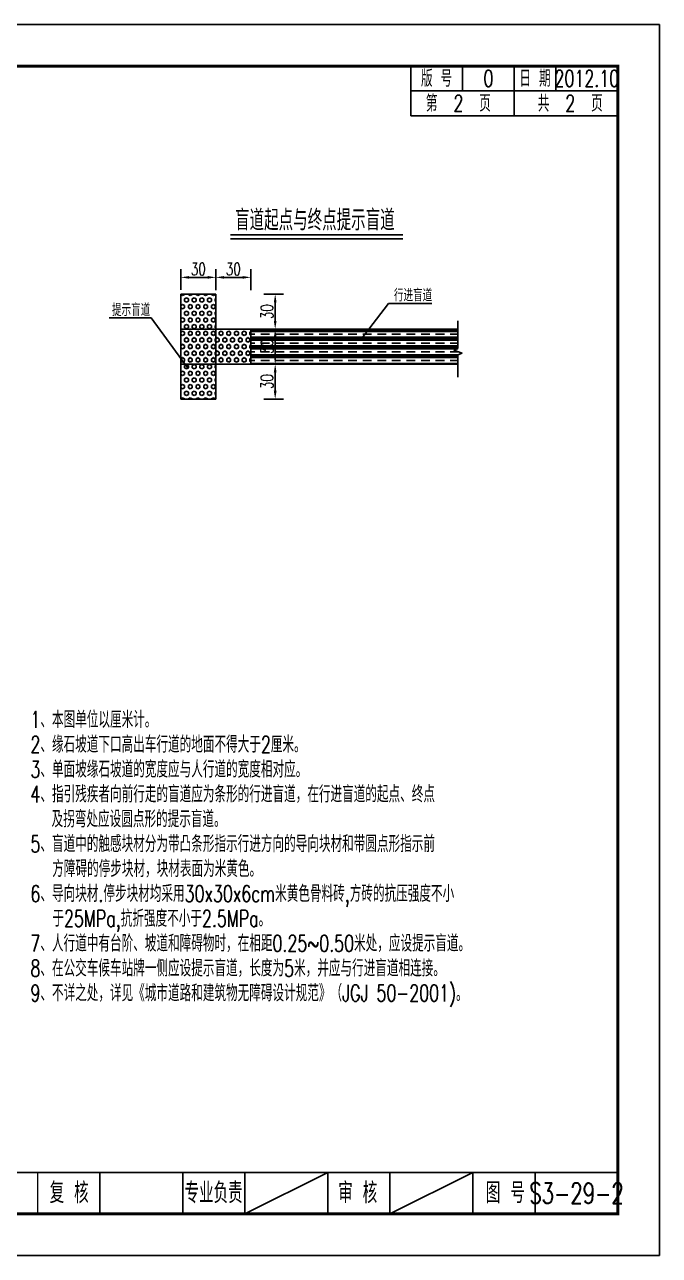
# Model space of a CAD drawing. Extents: x 2509 to 5569, y -317 to -20.
# Drawn here: x 5416.1 to 5569.2, y -317.5 to -20.5 of the extents above; entities that cross this region are included whole.
import ezdxf
from ezdxf.enums import TextEntityAlignment as Align

# ---------------------------------------------------------------- set-up
doc = ezdxf.new("R2010")
doc.units = 0
doc.header["$LTSCALE"] = 5
doc.header["$PDMODE"] = 32
doc.layers.get('0').update_dxf_attribs({"linetype": 'CONTINUOUS'})
doc.layers.get('Defpoints').update_dxf_attribs({"linetype": 'CONTINUOUS'})
for name, color, linetype in [('图框', 7, 'CONTINUOUS'), ('文字字符', 7, 'CONTINUOUS'), ('说明', 7, 'CONTINUOUS')]:
    doc.layers.add(name, color=color, linetype=linetype)
doc.styles.get("Standard").update_dxf_attribs({"font": 'simplex1.shx', "width": 0.7, "bigfont": 'hztxt.shx'})
doc.dimstyles.new('副本 (3)ISO-25', dxfattribs={"dimtxt": 3, "dimasz": 2, "dimexe": 2, "dimexo": 1, "dimgap": 0.5, "dimtad": 1, "dimlfac": 0.83333, "dimdsep": 46, "dimtxsty": 'Standard', "dimcen": 0.9, "dimclrd": 4, "dimclre": 4, "dimclrt": 7, "dimadec": 0, "dimazin": 2, "dimtfac": 1, "dimtmove": 2, "dimatfit": 3, "dimfxl": 0, "dimlwd": -1, "dimlwe": -1, "dimarcsym": 0})

# ---------------------------------------------------------------- blocks, each defined once
blk = doc.blocks.new('*D66')
at = {"layer": 'Defpoints', "color": 0}
for p in [(5470.63, -81.48), (5462.19, -85.53), (5470.63, -85.53)]:
    blk.add_point(p, dxfattribs=at)
at = {"layer": '说明', "color": 4}
for p, q in [((5462.19, -84.53), (5462.19, -79.48)), ((5470.63, -84.53), (5470.63, -79.48)), ((5464.19, -81.48), (5468.63, -81.48))]:
    blk.add_line(p, q, dxfattribs=at)
for points in [[(5464.19, -81.15), (5464.19, -81.81), (5462.19, -81.48)], [(5468.63, -81.15), (5468.63, -81.81), (5470.63, -81.48)]]:
    blk.add_solid(points, dxfattribs=at)
at = {"layer": '说明', "color": 7, "insert": (5466.41, -79.48), "char_height": 3, "attachment_point": 5}
blk.add_mtext('30', dxfattribs=at)
blk = doc.blocks.new('*D67')
at = {"layer": 'Defpoints', "color": 0}
for p in [(5476.51, -93.97), (5476.51, -93.97), (5472.76, -102.41)]:
    blk.add_point(p, dxfattribs=at)
at = {"layer": '说明', "color": 4}
for p, q in [((5475.51, -93.97), (5474.51, -93.97)), ((5476.51, -100.41), (5476.51, -95.97)), ((5473.76, -102.41), (5478.51, -102.41))]:
    blk.add_line(p, q, dxfattribs=at)
for points in [[(5476.17, -95.97), (5476.84, -95.97), (5476.51, -93.97)], [(5476.17, -100.41), (5476.84, -100.41), (5476.51, -102.41)]]:
    blk.add_solid(points, dxfattribs=at)
at = {"layer": '说明', "color": 7, "insert": (5474.51, -98.19), "char_height": 3, "attachment_point": 5, "rotation": 90}
blk.add_mtext('30', dxfattribs=at)
blk = doc.blocks.new('*D68')
at = {"layer": 'Defpoints', "color": 0}
for p in [(5462.19, -81.48), (5453.75, -85.47), (5462.19, -85.53)]:
    blk.add_point(p, dxfattribs=at)
at = {"layer": '说明', "color": 4}
for p, q in [((5453.75, -84.47), (5453.75, -79.48)), ((5462.19, -84.53), (5462.19, -79.48)), ((5455.75, -81.48), (5460.19, -81.48))]:
    blk.add_line(p, q, dxfattribs=at)
for points in [[(5455.75, -81.15), (5455.75, -81.81), (5453.75, -81.48)], [(5460.19, -81.15), (5460.19, -81.81), (5462.19, -81.48)]]:
    blk.add_solid(points, dxfattribs=at)
at = {"layer": '说明', "color": 7, "insert": (5457.97, -79.48), "char_height": 3, "attachment_point": 5}
blk.add_mtext('30', dxfattribs=at)
blk = doc.blocks.new('*D69')
at = {"layer": 'Defpoints', "color": 0}
for p in [(5472.76, -102.41), (5476.51, -102.41), (5472.76, -110.85)]:
    blk.add_point(p, dxfattribs=at)
at = {"layer": '说明', "color": 4}
for p, q in [((5473.76, -102.41), (5478.51, -102.41)), ((5476.51, -108.85), (5476.51, -104.41)), ((5473.76, -110.85), (5478.51, -110.85))]:
    blk.add_line(p, q, dxfattribs=at)
for points in [[(5476.17, -104.41), (5476.84, -104.41), (5476.51, -102.41)], [(5476.17, -108.85), (5476.84, -108.85), (5476.51, -110.85)]]:
    blk.add_solid(points, dxfattribs=at)
at = {"layer": '说明', "color": 7, "insert": (5474.51, -106.63), "char_height": 3, "attachment_point": 5, "rotation": 90}
blk.add_mtext('30', dxfattribs=at)
blk = doc.blocks.new('*D70')
at = {"layer": 'Defpoints', "color": 0}
for p in [(5472.76, -85.53), (5472.76, -93.97), (5476.51, -93.97)]:
    blk.add_point(p, dxfattribs=at)
at = {"layer": '说明', "color": 4}
for p, q in [((5473.76, -85.53), (5478.51, -85.53)), ((5476.51, -87.53), (5476.51, -91.97)), ((5473.76, -93.97), (5478.51, -93.97))]:
    blk.add_line(p, q, dxfattribs=at)
for points in [[(5476.17, -87.53), (5476.84, -87.53), (5476.51, -85.53)], [(5476.17, -91.97), (5476.84, -91.97), (5476.51, -93.97)]]:
    blk.add_solid(points, dxfattribs=at)
at = {"layer": '说明', "color": 7, "insert": (5474.51, -89.75), "char_height": 3, "attachment_point": 5, "rotation": 90}
blk.add_mtext('30', dxfattribs=at)
blk = doc.blocks.new('series')
at = {"width": 0.75}
for tag, height, p in [('页码', 4, (-35, -19)), ('图名', 5, (-220, -282)), ('图号', 5, (-20, -282))]:
    blk.add_attdef(tag, text='', height=height, dxfattribs=at).set_placement(p, align=Align.MIDDLE_CENTER)

msp = doc.modelspace()

# ---------------------------------------------------------------- hatches: boundary and pattern name
h = msp.add_hatch()
h.set_pattern_fill('HEX', color=2, scale=0.16875, angle=90, style=0)
h.set_pattern_definition([(270, (4939.5856, 347.3305), (-0.9280001, -6e-17), [0.5357812, -1.0715625]), (150, (4939.5856, 347.3305), (0.4640001, 0.8036717), [0.5357812, -1.0715625]), (210, (4939.5856, 346.7947), (-0.4640001, 0.8036717), [0.5357812, -1.0715625])])
h.paths.add_polyline_path([(5453.753, -102.409), (5453.753, -93.971), (5462.191, -93.971), (5462.191, -102.409)])
h.paths.add_polyline_path([(5462.191, -93.971), (5470.628, -93.971), (5470.628, -102.409), (5462.191, -102.409)])
h.paths.add_polyline_path([(5462.191, -93.971), (5453.753, -93.971), (5453.753, -85.534), (5462.191, -85.534)])
h = msp.add_hatch()
h.set_pattern_fill('HEX', color=2, scale=0.16875, angle=90, style=0)
h.set_pattern_definition([(90, (4939.5856, -543.7106), (-0.9280001, 6e-17), [0.5357812, -1.0715625]), (210, (4939.5856, -543.7106), (0.4640001, -0.8036717), [0.5357812, -1.0715625]), (150, (4939.5856, -543.1748), (-0.4640001, -0.8036717), [0.5357812, -1.0715625])])
h.paths.add_polyline_path([(5453.753, -93.971), (5453.753, -102.409), (5462.191, -102.409), (5462.191, -93.971)])
h.paths.add_polyline_path([(5462.191, -102.409), (5470.628, -102.409), (5470.628, -93.971), (5462.191, -93.971)])
h.paths.add_polyline_path([(5462.191, -102.409), (5453.753, -102.409), (5453.753, -110.846), (5462.191, -110.846)])
h = msp.add_hatch()
h.set_pattern_fill('CLAY', color=2, scale=2.25, style=0)
h.set_pattern_definition([(0, (5117.9508, -284.3662), (0, 2.109375), []), (0, (5117.9508, -284.0147), (0, 2.109375), []), (0, (5117.9508, -283.663), (0, 2.109375), []), (0, (5117.9508, -282.96), (0, 2.109375), [2.109375, -1.40625])])
h.paths.add_polyline_path([(5520.612, -102.409), (5520.612, -93.971), (5470.628, -93.971), (5470.628, -102.409)])
h.paths.add_polyline_path([(5471.948, -99.985), (5471.948, -96.395), (5477.573, -96.395), (5477.573, -99.985)], flags=24)

# ---------------------------------------------------------------- linework, layer by layer
for p, q in [((5462.191, -85.534), (5453.753, -85.534)), ((5453.753, -102.409), (5453.753, -85.534)), ((5462.191, -102.409), (5462.191, -85.534)), ((5520.612, -91.933), (5520.612, -98.674)), ((5453.753, -93.971), (5453.753, -110.846)), ((5520.612, -93.971), (5453.753, -93.971)), ((5462.191, -93.971), (5462.191, -110.846)), ((5470.628, -93.971), (5470.628, -102.409)), ((5520.612, -98.674), (5519.581, -99.049)), ((5519.581, -99.049), (5521.642, -99.799)), ((5521.642, -99.799), (5520.612, -100.174)), ((5520.612, -100.174), (5520.612, -105.549)), ((5520.612, -102.409), (5453.753, -102.409)), ((5462.191, -110.846), (5453.753, -110.846))]:
    msp.add_line(p, q)
msp.add_lwpolyline([(5569.201, -317.485), (5569.201, -20.485), (5149.201, -20.485), (5149.201, -317.485)], close=True)
at = {"layer": '图框'}
for p, q in [((5509.201, -42.485), (5509.201, -30.485)), ((5521.701, -36.485), (5521.701, -30.485)), ((5534.201, -36.485), (5534.201, -30.485)), ((5544.201, -36.485), (5544.201, -30.485)), ((5509.201, -36.485), (5559.201, -36.485)), ((5534.201, -42.485), (5534.201, -36.485)), ((5509.201, -42.485), (5559.201, -42.485)), ((5469.201, -307.485), (5489.201, -297.485)), ((5524.201, -297.485), (5504.201, -307.485))]:
    msp.add_line(p, q, dxfattribs=at)
for points, const_width in [([(5559.201, -30.485), (5179.201, -30.485), (5179.201, -307.485), (5559.201, -307.485), (5559.201, -30.485)], 0.7), ([(5179.201, -297.485), (5559.201, -297.485)], 0.4), ([(5419.201, -307.485), (5419.201, -297.485)], 0.4), ([(5434.201, -307.485), (5434.201, -297.485)], 0.4), ([(5454.201, -307.485), (5454.201, -297.485)], 0.4), ([(5454.201, -307.485), (5454.201, -297.485)], 0.4), ([(5469.201, -307.485), (5469.201, -297.485)], 0.4), ([(5489.201, -307.485), (5489.201, -297.485)], 0.4), ([(5504.201, -307.485), (5504.201, -297.485)], 0.4), ([(5524.201, -307.485), (5524.201, -297.485)], 0.4), ([(5539.201, -307.485), (5539.201, -297.485)], 0.4)]:
    msp.add_lwpolyline(points, dxfattribs=dict(at, const_width=const_width))
at = {"layer": '文字字符'}
msp.add_line((5465.707, -72.146), (5507.319, -72.146), dxfattribs=at)
at = {"layer": '文字字符', "color": 7}
for p, q in [((5503.856, -87.745), (5497.212, -96.379)), ((5514.321, -87.745), (5503.856, -87.745)), ((5436.487, -91.266), (5446.56, -91.266)), ((5446.56, -91.266), (5455.54, -103.446))]:
    msp.add_line(p, q, dxfattribs=at)
at = {"layer": '文字字符', "const_width": 0.4}
msp.add_lwpolyline([(5465.707, -71.197), (5507.319, -71.197)], dxfattribs=at)

# ---------------------------------------------------------------- block references
at = {"layer": '图框'}
ref = msp.add_blockref('series', (5569.201, -20.485), dxfattribs=at)
ref.add_attrib('页码', '第  2  页     共  2  页', dxfattribs={"layer": '0', "height": 4, "width": 0.7}).set_placement((5534.201, -39.485), align=Align.MIDDLE_CENTER)
ref.add_attrib('图名', '无障碍通道设计图', dxfattribs={"layer": '0', "height": 5, "width": 0.7}).set_placement((5349.201, -302.485), align=Align.MIDDLE_CENTER)
ref.add_attrib('图号', 'S3-29-2', dxfattribs={"layer": '0', "height": 5, "width": 0.7}).set_placement((5549.201, -302.485), align=Align.MIDDLE_CENTER)

# ---------------------------------------------------------------- texts
at = {"layer": '图框', "width": 0.7}
for s, height, p in [('版 号', 4, (5515.451, -33.485)), ('0', 4, (5527.951, -33.485)), ('日 期', 4, (5539.201, -33.485)), ('2012.10', 4, (5551.701, -33.485)), ('复 核', 5, (5426.797, -302.391)), ('专业负责', 5, (5461.648, -302.391)), ('审 核', 5, (5496.421, -302.391)), ('图 号', 5, (5532.041, -302.391))]:
    msp.add_text(s, height=height, dxfattribs=at).set_placement(p, align=Align.MIDDLE_CENTER)
at = {"layer": '文字字符', "width": 0.7}
for s, height, p in [('盲道起点与终点提示盲道', 5, (5466.835, -70.172)), ('1、本图单位以厘米计。', 4, (5417.456, -190.188)), ('2、缘石坡道下口高出车行道的地面不得大于2厘米。', 4, (5417.456, -196.188)), ('3、单面坡缘石坡道的宽度应与人行道的宽度相对应。', 4, (5417.456, -202.188)), ('4、指引残疾者向前行走的盲道应为条形的行进盲道，在行进盲道的起点、终点', 4, (5417.456, -208.188)), ('   及拐弯处应设圆点形的提示盲道。', 4, (5416.303, -214.188)), ('5、盲道中的触感块材分为带凸条形指示行进方向的导向块材和带圆点形指示前', 4, (5417.456, -220.188)), ('   方障碍的停步块材，块材表面为米黄色。', 4, (5416.461, -226.188)), ('6、导向块材.停步块材均采用30x30x6cm米黄色骨料砖,方砖的抗压强度不小', 4, (5417.456, -232.188)), ('   于25MPa,抗折强度不小于2.5MPa。', 4, (5416.497, -238.188)), ('7、人行道中有台阶、坡道和障碍物时，在相距0.25~0.50米处，应设提示盲道。', 4, (5417.456, -244.188)), ('8、在公交车候车站牌一侧应设提示盲道，长度为5米，并应与行进盲道相连接。', 4, (5417.456, -250.188)), ('9、不详之处，详见《城市道路和建筑物无障碍设计规范》（JGJ 50-2001)。', 4, (5417.456, -256.188))]:
    msp.add_text(s, height=height, dxfattribs=at).set_placement(p)
at = {"layer": '文字字符', "color": 7, "width": 0.7}
for s, p in [('行进盲道', (5505.153, -87.283)), ('提示盲道', (5437.129, -90.819))]:
    msp.add_text(s, height=3, dxfattribs=at).set_placement(p)

# ---------------------------------------------------------------- dimensions: what is measured, and where the dimension line sits
at = {"layer": '说明'}
for base, p1, p2, picture, middle in [((5462.191, -81.48), (5453.753, -85.471), (5462.191, -85.534), '*D68', (5457.972, -79.48)), ((5470.628, -81.48), (5462.191, -85.534), (5470.628, -85.534), '*D66', (5466.409, -79.48))]:
    dim = msp.add_linear_dim(base=base, p1=p1, p2=p2, text='30', dimstyle='副本 (3)ISO-25', override={"dimtxt": 3, "dimtxsty": 'Standard'}, dxfattribs=at)
    dim.commit()
    dim.dimension.update_dxf_attribs({"geometry": picture, "text_midpoint": middle})
for base, p1, p2, angle, picture, middle in [((5476.505, -93.971), (5472.756, -85.534), (5472.756, -93.971), 270, '*D70', (5474.505, -89.753)), ((5476.505, -93.971), (5472.756, -102.409), (5476.505, -93.971), 90, '*D67', (5474.505, -98.19)), ((5476.505, -102.409), (5472.756, -110.846), (5472.756, -102.409), 90, '*D69', (5474.505, -106.628))]:
    dim = msp.add_linear_dim(base=base, p1=p1, p2=p2, angle=angle, text='30', dimstyle='副本 (3)ISO-25', override={"dimtxt": 3, "dimtxsty": 'Standard'}, dxfattribs=at)
    dim.commit()
    dim.dimension.update_dxf_attribs({"geometry": picture, "text_midpoint": middle})

doc.saveas('drawing.dxf')
